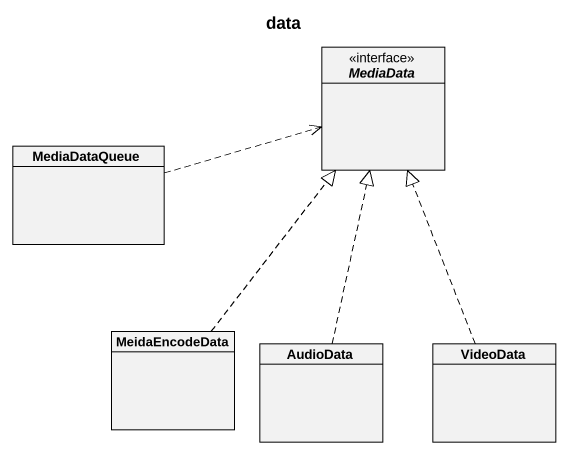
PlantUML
@startuml
title data
hide circle
hide empty members
interface MediaData
class MediaDataQueue
class MeidaEncodeData
class AudioData
class VideoData
MediaDataQueue .right.> MediaData
MeidaEncodeData .up.|> MediaData
AudioData .up.|> MediaData
VideoData .up.|> MediaData
@enduml
